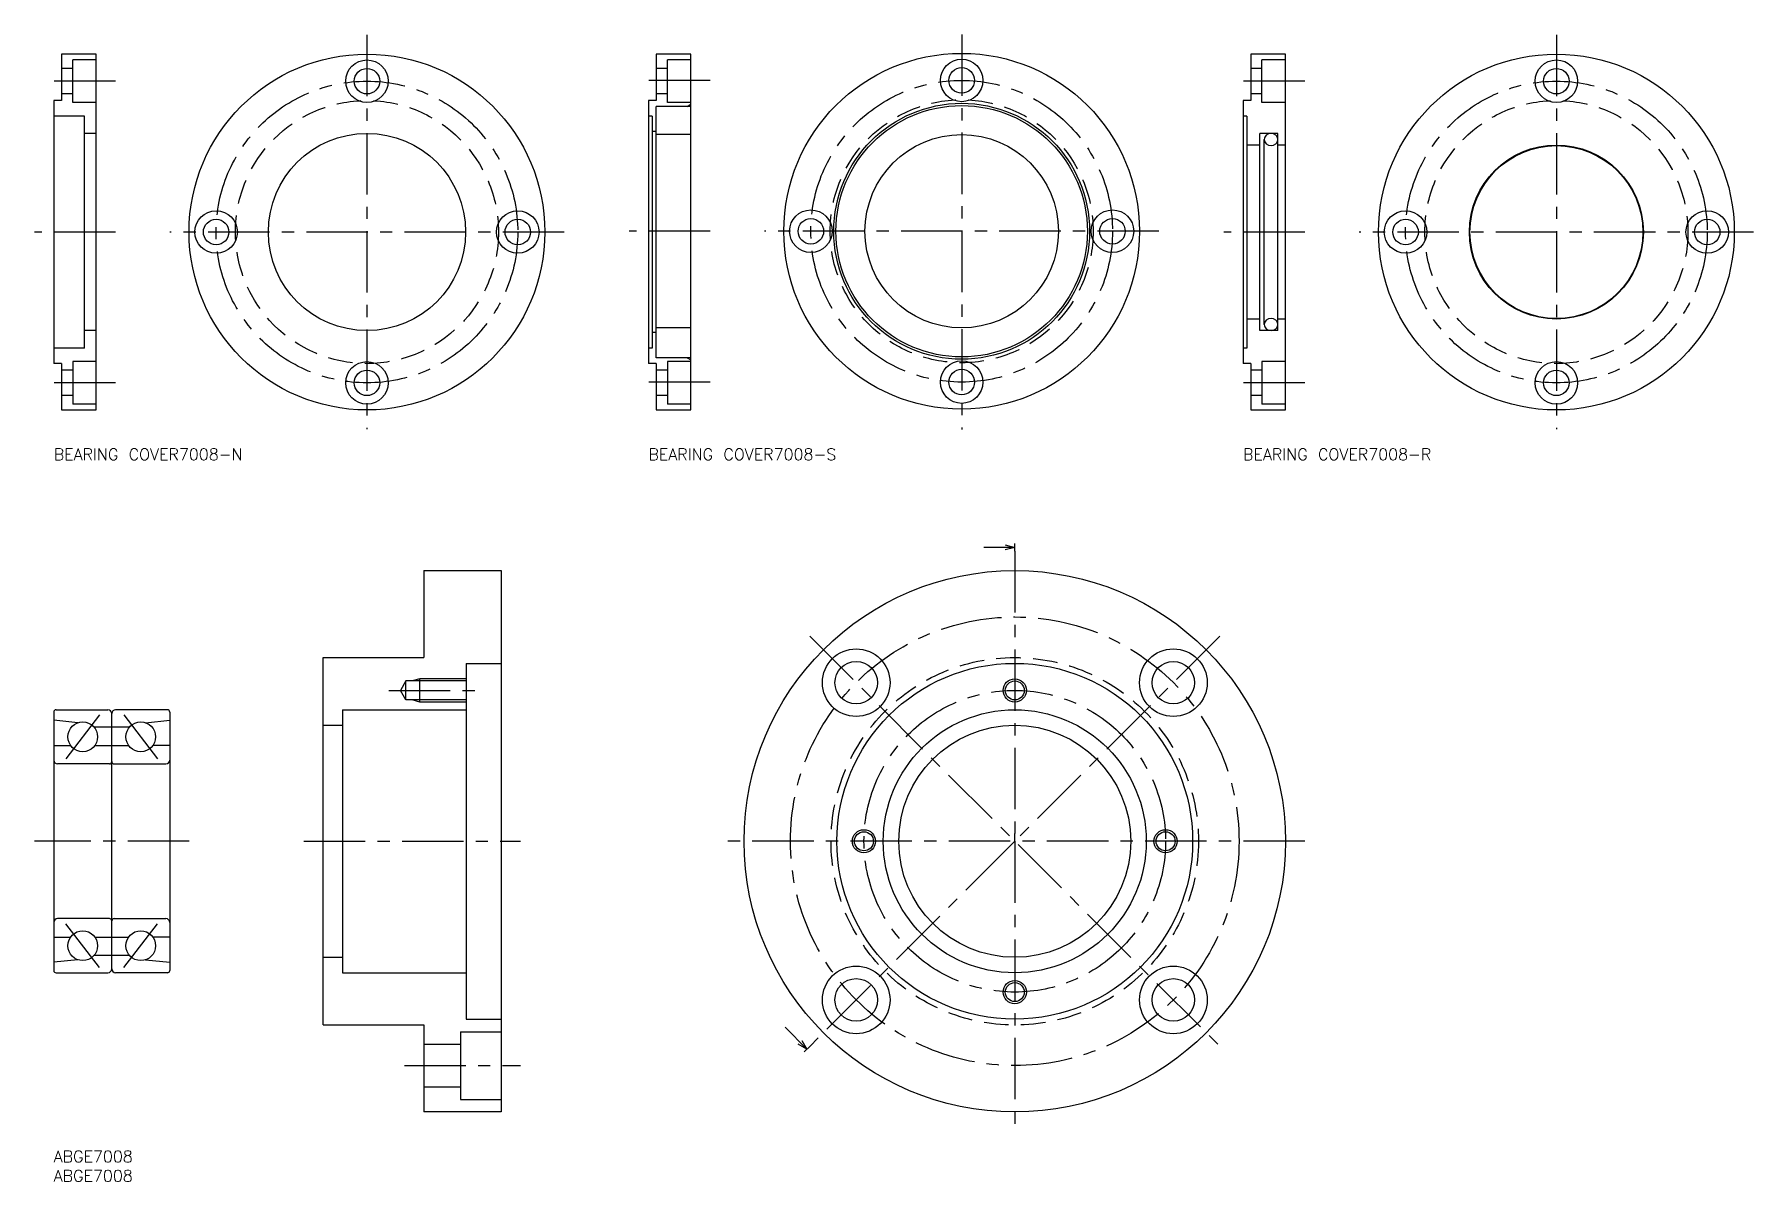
# Model space of a CAD drawing. Extents: x -5 to 440, y -8 to 289.
import ezdxf

# ---------------------------------------------------------------- set-up
doc = ezdxf.new("R2010")
doc.units = 0
doc.header["$LTSCALE"] = 0.5
doc.linetypes.add('CENTER', pattern=[50.8, 31.75, -6.35, 6.35, -6.35])
doc.linetypes.add('DASHED', pattern=[19.05, 12.7, -6.35])
for name, color, linetype in [('MSM_CENTER', 1, 'CENTER'), ('MSM_CONTINUOUS', 7, 'CONTINUOUS'), ('MSM_DASHED', 4, 'DASHED'), ('MSM_NARROW', 5, 'CONTINUOUS'), ('MSM_PART_NUMBER', 7, 'CONTINUOUS')]:
    doc.layers.add(name, color=color, linetype=linetype)
doc.styles.get("Standard").update_dxf_attribs({"font": 'txt.shx', "height": 3, "bigfont": 'bigfont.shx'})

# ---------------------------------------------------------------- blocks, each defined once
blk = doc.blocks.new('*U15')
at = {"layer": 'MSM_PART_NUMBER'}
blk.add_text('ABGE7008', height=3, dxfattribs=at).set_placement((0, -8))
blk = doc.blocks.new('*U16')
at = {"layer": 'MSM_PART_NUMBER'}
blk.add_text('ABGE7008', height=3, dxfattribs=at).set_placement((0, -3))
blk = doc.blocks.new('*U17')
at = {"layer": 'MSM_PART_NUMBER'}
blk.add_text('BEARING COVER7008-N', height=3, dxfattribs=at).set_placement((0, 178.53))
blk = doc.blocks.new('*U18')
at = {"layer": 'MSM_PART_NUMBER'}
blk.add_text('BEARING COVER7008-S', height=3, dxfattribs=at).set_placement((153.79, 178.53))
blk = doc.blocks.new('*U19')
at = {"layer": 'MSM_PART_NUMBER'}
blk.add_text('BEARING COVER7008-R', height=3, dxfattribs=at).set_placement((307.55, 178.53))

msp = doc.modelspace()

# ---------------------------------------------------------------- linework, layer by layer
at = {"layer": 'MSM_CENTER'}
for p, q in [((81, 288.53), (81, 186.53)), ((234.79, 288.63), (234.79, 186.44)), ((388.58, 288.53), (388.58, 186.53)), ((16, 276.53), (-3, 276.53)), ((169.79, 276.73), (150.79, 276.73)), ((323.55, 276.53), (304.55, 276.53)), ((16, 237.53), (-5, 237.53)), ((132, 237.53), (30, 237.53)), ((169.79, 237.73), (148.79, 237.73)), ((285.79, 237.73), (183.79, 237.73)), ((323.55, 237.53), (302.55, 237.53)), ((439.58, 237.53), (337.58, 237.53)), ((16, 198.53), (-3, 198.53)), ((169.79, 198.73), (150.79, 198.73)), ((323.55, 198.53), (304.55, 198.53)), ((248.52, 155), (248.52, 82)), ((195.49, 133.03), (301.55, 26.97)), ((301.55, 133.03), (248.52, 80)), ((86.67, 119), (109.67, 119)), ((11.84, 112.65), (3.16, 101.35)), ((18.16, 112.65), (26.84, 101.35)), ((35, 80), (-5, 80)), ((64.67, 80), (120.67, 80)), ((323.52, 80), (173.52, 80)), ((247.11, 78.59), (195.49, 26.97)), ((248.52, 80), (248.52, 5)), ((11.84, 47.35), (3.16, 58.65)), ((18.16, 47.35), (26.84, 58.65)), ((90.67, 22), (120.67, 22))]:
    msp.add_line(p, q, dxfattribs=at)
for centre, radius in [((81, 237.53), 39), ((234.79, 237.73), 39), ((388.58, 237.53), 39), ((248.52, 80), 58), ((248.52, 80), 39)]:
    msp.add_circle(centre, radius, dxfattribs=at)
at = {"layer": 'MSM_CONTINUOUS'}
for p, q in [((11, 283.53), (2, 283.53)), ((2, 283.53), (2, 271.53)), ((11, 282.03), (4.9, 282.03)), ((4.9, 271.03), (4.9, 282.03)), ((11, 191.53), (11, 283.53)), ((164.79, 283.53), (155.79, 283.53)), ((155.79, 283.53), (155.79, 271.53)), ((164.79, 282.03), (158.69, 282.03)), ((158.69, 271.03), (158.69, 282.03)), ((164.79, 191.53), (164.79, 283.53)), ((309.55, 283.53), (309.55, 271.53)), ((318.55, 283.53), (309.55, 283.53)), ((318.55, 282.03), (312.45, 282.03)), ((312.45, 271.03), (312.45, 282.03)), ((318.55, 191.53), (318.55, 283.53)), ((4.9, 279.83), (2, 279.83)), ((158.69, 279.83), (155.79, 279.83)), ((312.45, 279.83), (309.55, 279.83)), ((0, 271.53), (0, 203.53)), ((2, 271.53), (0, 271.53)), ((4.9, 273.23), (2, 273.23)), ((153.79, 271.53), (153.79, 203.53)), ((155.79, 271.53), (153.79, 271.53)), ((158.69, 273.23), (155.79, 273.23)), ((309.55, 271.53), (307.55, 271.53)), ((307.55, 271.53), (307.55, 203.53)), ((312.45, 273.23), (309.55, 273.23)), ((8, 267.53), (0, 267.53)), ((11, 271.03), (4.9, 271.03)), ((8, 207.53), (8, 267.53)), ((154.79, 267.53), (153.79, 267.53)), ((154.79, 267.53), (154.79, 207.53)), ((164.79, 270.03), (155.79, 270.03)), ((155.79, 205.03), (155.79, 270.03)), ((164.79, 271.03), (158.69, 271.03)), ((163.79, 270.03), (164.79, 270.61)), ((308.55, 267.53), (307.55, 267.53)), ((308.55, 267.53), (308.55, 207.53)), ((318.55, 271.03), (312.45, 271.03)), ((11, 263.03), (8, 263.03)), ((155.79, 263.53), (154.79, 263.53)), ((164.79, 262.73), (155.79, 262.73)), ((316.55, 263.03), (311.85, 263.03)), ((311.85, 212.03), (311.85, 263.03)), ((316.55, 212.03), (316.55, 263.03)), ((311.85, 260.03), (308.55, 260.03)), ((313.05, 213.61), (313.05, 261.46)), ((318.55, 260.03), (316.55, 260.03)), ((311.85, 215.03), (308.55, 215.03)), ((318.55, 215.03), (316.55, 215.03)), ((11, 212.03), (8, 212.03)), ((155.79, 211.53), (154.79, 211.53)), ((164.79, 212.73), (155.79, 212.73)), ((316.55, 212.03), (311.85, 212.03)), ((8, 207.53), (0, 207.53)), ((154.79, 207.53), (153.79, 207.53)), ((164.79, 205.03), (155.79, 205.03)), ((163.79, 205.03), (164.79, 204.46)), ((308.55, 207.53), (307.55, 207.53)), ((2, 203.53), (0, 203.53)), ((2, 203.53), (2, 191.53)), ((4.9, 201.83), (2, 201.83)), ((11, 204.03), (4.9, 204.03)), ((4.9, 204.03), (4.9, 193.03)), ((155.79, 203.53), (153.79, 203.53)), ((155.79, 203.53), (155.79, 191.53)), ((158.69, 201.83), (155.79, 201.83)), ((164.79, 204.03), (158.69, 204.03)), ((158.69, 204.03), (158.69, 193.03)), ((309.55, 203.53), (307.55, 203.53)), ((309.55, 203.53), (309.55, 191.53)), ((312.45, 201.83), (309.55, 201.83)), ((312.45, 204.03), (312.45, 193.03)), ((318.55, 204.03), (312.45, 204.03)), ((4.9, 195.23), (2, 195.23)), ((2, 191.53), (11, 191.53)), ((11, 193.03), (4.9, 193.03)), ((158.69, 195.23), (155.79, 195.23)), ((155.79, 191.53), (164.79, 191.53)), ((164.79, 193.03), (158.69, 193.03)), ((312.45, 195.23), (309.55, 195.23)), ((309.55, 191.53), (318.55, 191.53)), ((318.55, 193.03), (312.45, 193.03)), ((248.52, 156), (240.52, 156)), ((246.02, 156.67), (248.52, 156)), ((248.52, 156), (246.02, 155.33)), ((248.52, 155), (248.52, 157)), ((95.67, 150), (115.67, 150)), ((95.67, 150), (95.67, 127.5)), ((115.67, 150), (115.67, 10)), ((69.67, 127.5), (95.67, 127.5)), ((69.67, 32.5), (69.67, 127.5)), ((106.67, 126), (115.67, 126)), ((106.67, 126), (106.67, 34)), ((91.09, 121.46), (89.67, 119)), ((106.67, 121.46), (91.09, 121.46)), ((91.09, 116.54), (91.09, 121.46)), ((94.67, 116), (94.67, 122)), ((91.09, 116.54), (89.67, 119)), ((106.67, 116.54), (91.09, 116.54)), ((0, 113.4), (0, 46.6)), ((6.25, 110.64), (0, 111.3)), ((0.6, 114), (14, 114)), ((15, 47), (15, 113)), ((29.4, 114), (16, 114)), ((23.75, 110.64), (30, 111.3)), ((30, 113.4), (30, 46.6)), ((74.67, 114), (106.67, 114)), ((74.67, 114), (74.67, 46)), ((19.57, 109.5), (10.43, 109.5)), ((69.67, 110), (74.67, 110)), ((0, 104.8), (4.34, 104.8)), ((10.66, 104.8), (19.34, 104.8)), ((30, 104.8), (25.66, 104.8)), ((14.4, 100), (1, 100)), ((15.6, 100), (29, 100)), ((248.52, 80), (248.52, 82)), ((247.11, 78.59), (248.52, 80)), ((14.4, 60), (1, 60)), ((15.6, 60), (29, 60)), ((0, 55.2), (4.34, 55.2)), ((10.66, 55.2), (19.34, 55.2)), ((30, 55.2), (25.66, 55.2)), ((6.25, 49.36), (0, 48.7)), ((19.57, 50.5), (10.43, 50.5)), ((23.75, 49.36), (30, 48.7)), ((69.67, 50), (74.67, 50)), ((0.6, 46), (14, 46)), ((29.4, 46), (16, 46)), ((74.67, 46), (106.67, 46)), ((69.67, 32.5), (95.67, 32.5)), ((95.67, 32.5), (95.67, 10)), ((106.67, 34), (115.67, 34)), ((194.78, 26.26), (189.12, 31.92)), ((95.67, 27.5), (105.17, 27.5)), ((105.17, 30.75), (105.17, 13.25)), ((105.17, 30.75), (115.67, 30.75)), ((194.78, 26.26), (192.54, 27.55)), ((193.49, 28.5), (194.78, 26.26)), ((194.07, 25.55), (195.49, 26.97)), ((95.67, 16.5), (105.17, 16.5)), ((115.67, 10), (95.67, 10)), ((105.17, 13.25), (115.67, 13.25))]:
    msp.add_line(p, q, dxfattribs=at)
for centre, radius in [((81, 237.53), 46), ((81, 276.53), 5.5), ((234.79, 237.73), 46), ((234.79, 276.73), 5.5), ((388.58, 237.53), 46), ((388.58, 276.53), 5.5), ((81, 276.53), 3.3), ((234.79, 276.73), 3.3), ((388.58, 276.53), 3.3), ((234.79, 237.73), 33.08), ((234.79, 237.73), 32.5), ((81, 237.53), 25.5), ((234.79, 237.73), 25), ((388.58, 237.53), 22.5), ((388.58, 237.53), 22.35), ((42, 237.53), 5.5), ((42, 237.53), 3.3), ((120, 237.53), 5.5), ((120, 237.53), 3.3), ((195.79, 237.73), 5.5), ((195.79, 237.73), 3.3), ((273.79, 237.73), 5.5), ((273.79, 237.73), 3.3), ((349.58, 237.53), 5.5), ((349.58, 237.53), 3.3), ((427.58, 237.53), 5.5), ((427.58, 237.53), 3.3), ((81, 198.53), 5.5), ((81, 198.53), 3.3), ((234.79, 198.73), 5.5), ((234.79, 198.73), 3.3), ((388.58, 198.53), 5.5), ((388.58, 198.53), 3.3), ((248.52, 80), 70), ((207.51, 121.01), 8.75), ((289.53, 121.01), 8.75), ((207.51, 121.01), 5.5), ((248.52, 80), 46), ((289.53, 121.01), 5.5), ((248.52, 119), 2.46), ((248.52, 80), 34), ((7.5, 107), 3.85), ((22.5, 107), 3.85), ((248.52, 80), 30), ((209.52, 80), 2.46), ((287.52, 80), 2.46), ((7.5, 53), 3.85), ((22.5, 53), 3.85), ((207.51, 38.99), 8.75), ((207.51, 38.99), 5.5), ((289.53, 38.99), 8.75), ((289.53, 38.99), 5.5), ((248.52, 41), 2.46)]:
    msp.add_circle(centre, radius, dxfattribs=at)
for centre, radius, start, end in [((314.51, 261.46), 1.47, 130.5727, 229.4273), ((314.8, 261.14), 1.89, 49.1099, 130.8901), ((315.08, 261.46), 1.47, 310.5727, 49.4273), ((314.8, 261.77), 1.89, 229.1099, 310.8901), ((314.51, 213.61), 1.47, 130.5727, 229.4273), ((314.8, 213.29), 1.89, 49.1099, 130.8901), ((315.08, 213.61), 1.47, 310.5727, 49.4273), ((314.8, 213.92), 1.89, 229.1099, 310.8901), ((0.6, 113.4), 0.6, 90, 180), ((14, 113), 1, 0, 90), ((16, 113), 1, 90, 180), ((29.4, 113.4), 0.6, 0, 90), ((1, 101), 1, 180, 270), ((14.4, 100.6), 0.6, 270, 0), ((15.6, 100.6), 0.6, 180, 270), ((29, 101), 1, 270, 0), ((1, 59), 1, 90, 180), ((14.4, 59.4), 0.6, 0, 90), ((15.6, 59.4), 0.6, 90, 180), ((29, 59), 1, 0, 90), ((0.6, 46.6), 0.6, 180, 270), ((14, 47), 1, 270, 0), ((16, 47), 1, 180, 270), ((29.4, 46.6), 0.6, 270, 0)]:
    msp.add_arc(centre, radius, start, end, dxfattribs=at)
at = {"layer": 'MSM_DASHED'}
for centre, radius in [((81, 237.53), 34), ((234.79, 237.73), 34), ((388.58, 237.53), 34), ((248.52, 80), 47.5)]:
    msp.add_circle(centre, radius, dxfattribs=at)
at = {"layer": 'MSM_NARROW'}
for p, q in [((94.67, 122), (92.67, 121.46)), ((106.67, 122), (94.67, 122)), ((94.67, 116), (92.67, 116.54)), ((106.67, 116), (94.67, 116))]:
    msp.add_line(p, q, dxfattribs=at)
for centre in [(248.52, 119), (209.52, 80), (287.52, 80), (248.52, 41)]:
    msp.add_circle(centre, 3, dxfattribs=at)

# ---------------------------------------------------------------- block references
at = {"layer": 'MSM_CONTINUOUS'}
for name in ['*U17', '*U18', '*U19', '*U16', '*U15']:
    msp.add_blockref(name, (0, 0), dxfattribs=at)

doc.saveas('drawing.dxf')
